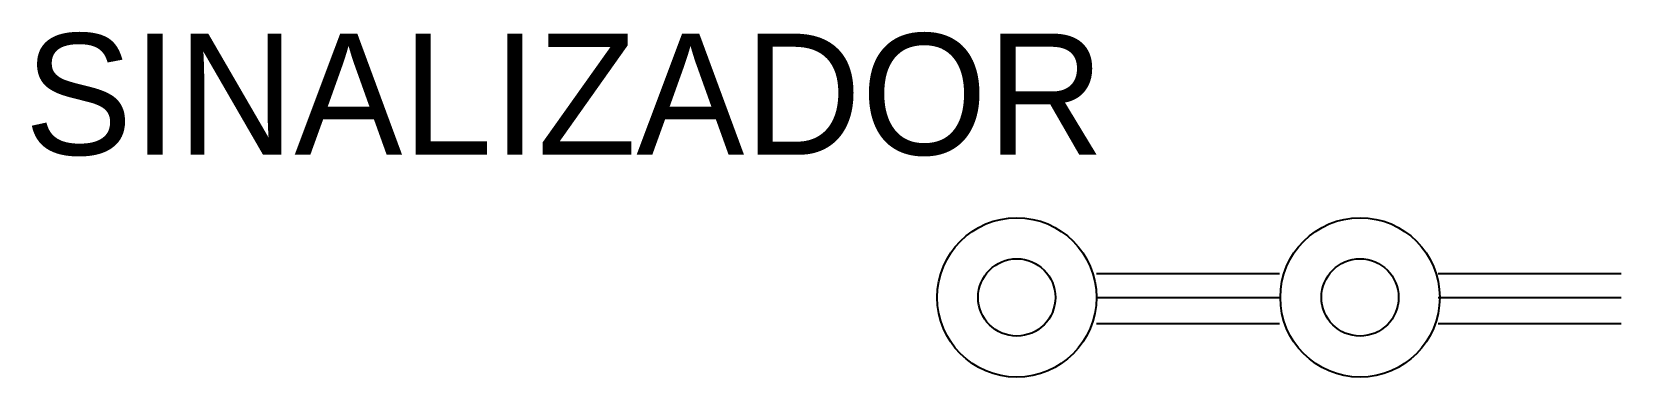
# Model space of a CAD drawing. Extents: x -1.31 to 0, y -0.04 to 0.24.
import ezdxf

# ---------------------------------------------------------------- set-up
doc = ezdxf.new("R2010")
doc.units = 0
doc.header["$LTSCALE"] = 200
doc.header["$MEASUREMENT"] = 0
doc.layers.add('CARGAS-DIVERSAS', color=1, linetype='CONTINUOUS')

msp = doc.modelspace()

# ---------------------------------------------------------------- linework, layer by layer
at = {"layer": 'CARGAS-DIVERSAS'}
for p, q in [((-0.4334, 0.0413), (-0.2823, 0.0413)), ((-0.1511, 0.0413), (0, 0.0413)), ((-0.4334, 0.0216), (-0.2823, 0.0216)), ((-0.1511, 0.0216), (0, 0.0216)), ((-0.4334, 0), (-0.2823, 0)), ((-0.1511, 0), (0, 0))]:
    msp.add_line(p, q, dxfattribs=at)
for centre, radius in [((-0.4992, 0.0216), 0.0658), ((-0.2157, 0.0216), 0.0658), ((-0.4992, 0.0216), 0.0319), ((-0.2157, 0.0216), 0.0319)]:
    msp.add_circle(centre, radius, dxfattribs=at)

# ---------------------------------------------------------------- texts
msp.add_text('SINALIZADOR', height=0.1, dxfattribs=at).set_placement((-1.3187, 0.1394))

doc.saveas('drawing.dxf')
